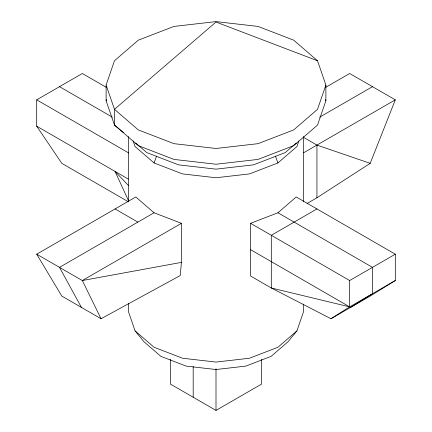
<?xml version="1.0" encoding="UTF-8"?>
<svg xmlns="http://www.w3.org/2000/svg" width="432" height="432" viewBox="0 0 432 432"><rect width="100%" height="100%" fill="white"/><g stroke="black" fill="none" stroke-linecap="round" stroke-linejoin="round"><path stroke-width="0.65" d="M181.418 262.386L180.225 275.557L101.045 318.735L61.803 296.077L36.698 254.189L135.783 196.981L154.062 212.771L181.418 223.328L181.418 262.386L82.334 280.535L36.698 254.189M106.11 85.045L114.475 60.766L138.294 40.181L173.945 26.428L216 21.6L258.055 26.428L293.706 40.181L317.525 60.766L325.89 85.045L325.89 100.791L317.525 125.075L293.706 145.654L258.055 159.408L216 164.241L173.945 159.408L138.294 145.654L114.475 125.075L106.11 100.791L106.11 85.045L114.475 109.323L114.475 125.075L123.53 132.586M106.11 100.791L106.537 99.549M298.863 140.918L296.924 146.534L277.938 162.945L249.518 173.907L216 177.757L182.482 173.907L154.062 162.945L135.076 146.534L133.137 140.918M325.89 85.045L317.525 109.323L293.706 129.908L258.055 143.662L216 148.489L173.945 143.662L138.294 129.908L114.475 109.323L216 22.043L317.525 60.766M128.407 303.431L128.407 311.504L135.076 330.853L143.975 341.75L160.877 356.351L186.165 366.104L216 369.533L245.835 366.104L271.123 356.351L288.025 341.75L296.924 330.853L303.593 311.504L303.593 304.101M154.062 162.945L156.562 156.163M307.152 203.429L316.937 197.775L370.197 163.339L395.302 99.841L349.666 73.494L325.771 87.291M296.352 142.992L285.233 152.599L253.471 164.851L216 169.155L178.529 164.851L146.767 152.599L135.648 142.992M277.938 212.771L296.217 196.981L395.302 254.189L395.302 280.535L370.197 296.077L330.955 318.735L271.301 287.982L250.582 276.016L250.582 223.328L277.938 212.771L372.487 267.359L372.487 293.706L350.579 307.406M296.924 330.853L277.938 347.263L249.518 358.225L216 362.075L182.482 358.225L154.062 347.263L135.076 330.853M330.955 318.735L349.666 306.877L395.302 280.535M128.034 201.577L61.803 163.339L36.698 126.187L36.698 99.841L82.334 73.494L106.709 87.572M154.062 212.771L59.513 267.359L81.421 307.406M319.664 117.164L372.487 86.67M181.418 223.328L82.334 280.535L101.045 318.735M303.696 152.728L395.302 99.841M316.937 208.942L271.301 235.289L271.301 287.982L349.666 306.877L349.666 280.535L250.582 223.328M349.666 280.535L395.302 254.189M170.37 359.305L170.37 384.053L216 410.4L261.63 384.053L261.63 359.305M303.248 137.182L316.937 145.087L370.197 163.339M59.513 86.67L112.336 117.164M36.698 99.841L128.79 153.009M36.698 126.187L128.304 179.075M250.582 249.674L349.666 306.877M115.063 208.942L137.878 222.118M128.417 185.501L115.063 171.428L128.639 201.037M275.438 156.163L277.938 162.945M325.463 99.549L325.89 100.791M316.937 145.087L316.937 197.775M303.593 136.604L303.593 201.852M216 368.928L216 410.4M193.185 366.46L193.185 397.229M128.407 136.604L128.407 201.852"/></g></svg>
